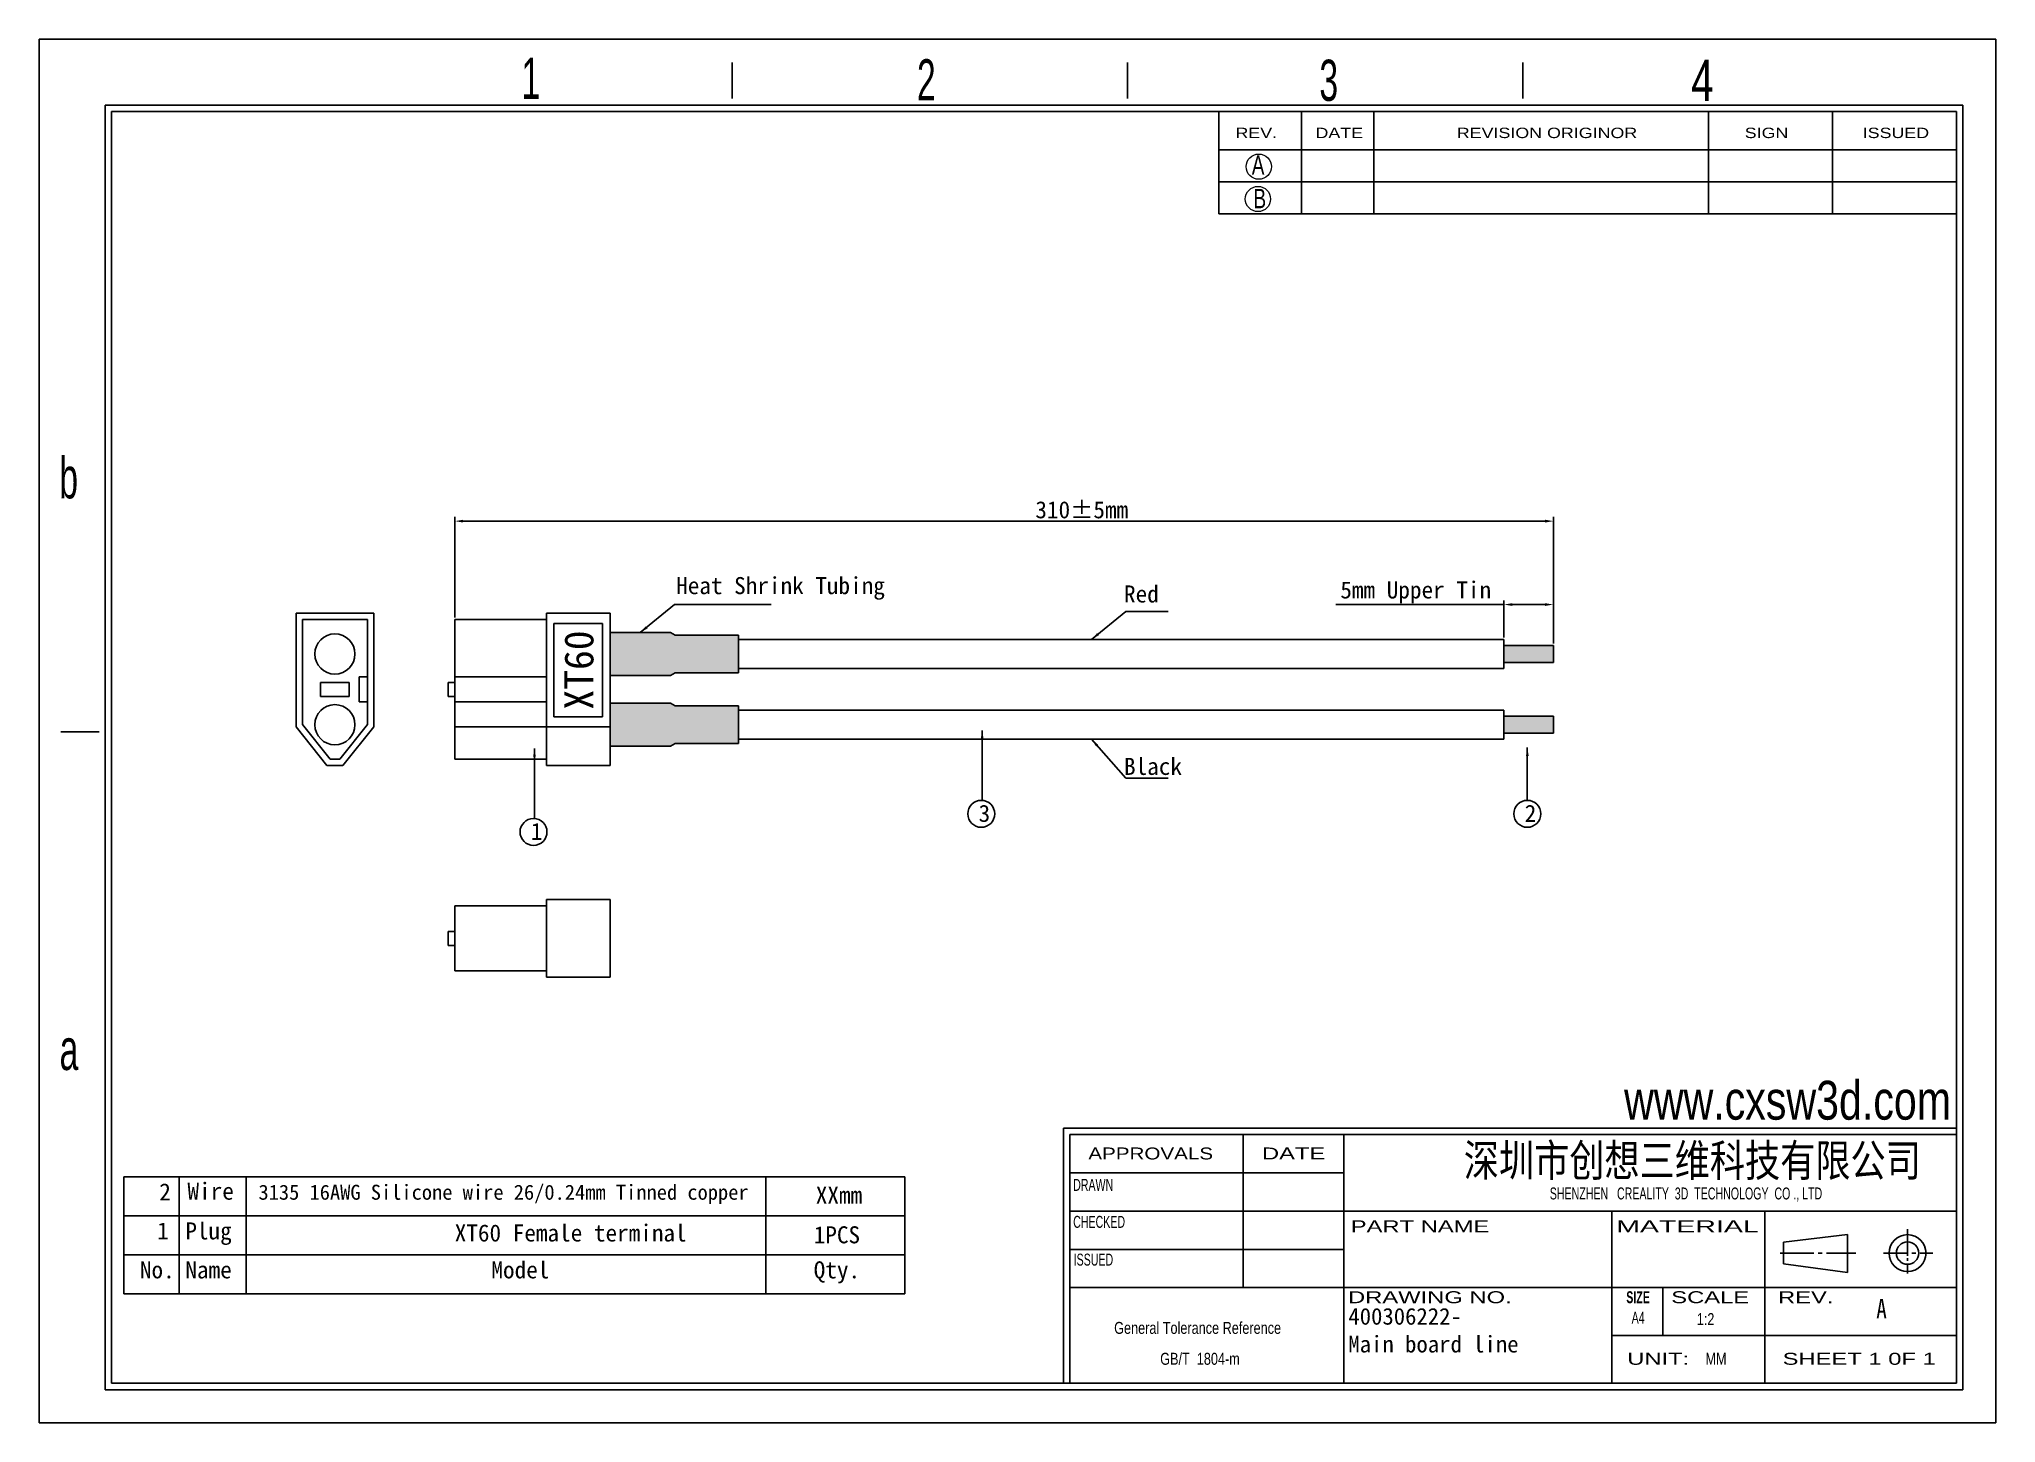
# Model space of a CAD drawing. Header units: millimetres. Extents: x 5347 to 5933, y -3042 to -2627.
import ezdxf

# ---------------------------------------------------------------- set-up
doc = ezdxf.new("R2010")
doc.units = ezdxf.units.MM
doc.header["$LTSCALE"] = 0.4
doc.layers.add('SLD-0', color=179, linetype='Continuous')
doc.styles.add('SLDTEXTSTYLE0', font='arial.ttf', dxfattribs={"width": 0.7584})
doc.styles.add('SLDTEXTSTYLE1', font='arial.ttf', dxfattribs={"width": 0.63516})
doc.styles.add('SLDTEXTSTYLE2', font='Gothic.ttf', dxfattribs={"width": 0.7304})
doc.styles.add('SLDTEXTSTYLE3', font='Gothic.ttf', dxfattribs={"width": 0.61171})
doc.styles.add('SLDTEXTSTYLE4', font='arialbd.ttf', dxfattribs={"width": 0.63516})
doc.styles.add('SLDTEXTSTYLE5', font='arial.ttf', dxfattribs={"width": 1.422})
doc.styles.add('SLDTEXTSTYLE6', font='arial.ttf', dxfattribs={"width": 1.2324})
doc.styles.add('SLDTEXTSTYLE7', font='arial.ttf', dxfattribs={"width": 1.7064})
doc.styles.add('SLDTEXTSTYLE8', font='', dxfattribs={"width": 0.8, "bigfont": 'bigfont'})
doc.styles.add('SLDTEXTSTYLE9', font='', dxfattribs={"width": 0.8})
doc.styles.get("Standard").update_dxf_attribs({"font": ''})
doc.styles.get('SLDTEXTSTYLE8').set_extended_font_data('宋体', bold=True)
doc.styles.get('SLDTEXTSTYLE9').set_extended_font_data('宋体')
doc.styles.get('Standard').set_extended_font_data('SimSun')
doc.dimstyles.new('ISO-25', dxfattribs={"dimtxt": 4, "dimasz": 2.5, "dimexe": 1.25, "dimexo": 0.625, "dimtad": 1, "dimdsep": 46, "dimtxsty": 'Standard', "dimcen": 4, "dimadec": 0, "dimazin": 0, "dimtfac": 1, "dimtmove": 0, "dimatfit": 3, "dimfxl": 1, "dimarcsym": 0})

# ---------------------------------------------------------------- blocks, each defined once
blk = doc.blocks.new('*D1')
at = {"color": 0, "lineweight": -2}
for p, q in [((5471.5, -2800.17), (5471.5, -2770.07)), ((5474, -2771.32), (5798.35, -2771.32)), ((5800.85, -2807.95), (5800.85, -2770.07))]:
    blk.add_line(p, q, dxfattribs=at)
at = {"color": 0}
for points in [[(5474, -2770.9), (5474, -2771.74), (5471.5, -2771.32)], [(5798.35, -2771.74), (5798.35, -2770.9), (5800.85, -2771.32)]]:
    blk.add_solid(points, dxfattribs=at)
at = {"layer": 'Defpoints', "color": 0}
for p in [(5800.85, -2771.32), (5471.5, -2800.8), (5800.85, -2808.58)]:
    blk.add_point(p, dxfattribs=at)
at = {"color": 0, "insert": (5659.46, -2767.95), "char_height": 4, "attachment_point": 5}
blk.add_mtext('{\\H1.278x;310%%P5mm}', dxfattribs=at)
blk = doc.blocks.new('*D2')
at = {"color": 0, "lineweight": -2}
for p, q in [((5786.01, -2796.32), (5735.65, -2796.32)), ((5786.01, -2806.15), (5786.01, -2795.07)), ((5798.35, -2796.32), (5788.51, -2796.32)), ((5800.85, -2807.95), (5800.85, -2795.07))]:
    blk.add_line(p, q, dxfattribs=at)
at = {"color": 0}
for points in [[(5788.51, -2795.91), (5788.51, -2796.74), (5786.01, -2796.32)], [(5798.35, -2795.91), (5798.35, -2796.74), (5800.85, -2796.32)]]:
    blk.add_solid(points, dxfattribs=at)
at = {"layer": 'Defpoints', "color": 0}
for p in [(5786.01, -2796.32), (5786.01, -2806.77), (5800.85, -2808.58)]:
    blk.add_point(p, dxfattribs=at)
at = {"color": 0, "insert": (5759.58, -2792.67), "char_height": 4, "attachment_point": 5}
blk.add_mtext('{\\H1.278x;5mm Upper Tin}', dxfattribs=at)
blk = doc.blocks.new('SW_NOTE_0')
at = {"layer": 'SLD-0', "color": 0, "char_height": 3.5853, "attachment_point": 2, "style": 'SLDTEXTSTYLE0'}
for s, insert in [('General Tolerance Reference ', (26.04, 4.62)), (' GB/T  1804-m', (26.22, -4.64))]:
    blk.add_mtext(s, dxfattribs=dict(at, insert=insert))

msp = doc.modelspace()

# ---------------------------------------------------------------- hatches: boundary and pattern name
for points in [[(5518.072, -2804.711), (5518.072, -2817.575), (5536.193, -2817.575), (5537.553, -2816.788), (5556.586, -2816.788), (5556.586, -2816.362), (5556.586, -2805.924), (5556.586, -2805.498), (5537.553, -2805.498), (5536.193, -2804.711)], [(5800.847, -2813.709), (5800.847, -2811.143), (5800.847, -2808.576), (5786.008, -2808.576), (5786.008, -2813.709)], [(5556.586, -2837.556), (5556.586, -2837.983), (5537.553, -2837.983), (5536.193, -2838.769), (5518.072, -2838.769), (5518.072, -2825.906), (5536.193, -2825.906), (5537.553, -2826.693), (5556.586, -2826.693), (5556.586, -2827.119)], [(5800.847, -2834.904), (5800.847, -2832.338), (5800.847, -2829.771), (5786.008, -2829.771), (5786.008, -2834.904)]]:
    msp.add_hatch(color=256).paths.add_polyline_path(points)

# ---------------------------------------------------------------- linework, layer by layer
for p, q in [((5537.392, -2796.323), (5566.345, -2796.323)), ((5447.211, -2798.892), (5423.926, -2798.892)), ((5423.926, -2798.892), (5423.926, -2832.946)), ((5445.311, -2800.792), (5425.826, -2800.792)), ((5425.826, -2800.792), (5425.826, -2832.282)), ((5445.311, -2832.282), (5445.311, -2800.792)), ((5447.211, -2832.946), (5447.211, -2798.892)), ((5471.502, -2842.683), (5471.502, -2800.798)), ((5498.974, -2800.798), (5471.502, -2800.798)), ((5498.974, -2798.892), (5518.072, -2798.892)), ((5498.974, -2798.892), (5498.974, -2844.588)), ((5501.247, -2829.986), (5501.247, -2802.044)), ((5501.247, -2802.044), (5515.8, -2802.044)), ((5515.8, -2802.044), (5515.8, -2829.986)), ((5518.072, -2798.892), (5518.072, -2844.588)), ((5672.659, -2798.384), (5685.365, -2798.384)), ((5518.072, -2804.711), (5536.193, -2804.711)), ((5537.553, -2805.498), (5536.193, -2804.711)), ((5537.553, -2805.498), (5556.586, -2805.498)), ((5556.586, -2805.498), (5556.586, -2805.924)), ((5556.586, -2816.362), (5556.586, -2805.924)), ((5786.008, -2808.576), (5800.847, -2808.576)), ((5800.847, -2808.576), (5800.847, -2811.143)), ((5786.008, -2813.709), (5800.847, -2813.709)), ((5800.847, -2813.709), (5800.847, -2811.143)), ((5435.568, -2819.643), (5431.301, -2819.643)), ((5431.301, -2819.643), (5431.301, -2821.74)), ((5435.568, -2819.643), (5439.836, -2819.643)), ((5439.836, -2819.643), (5439.836, -2821.74)), ((5445.311, -2818.015), (5442.816, -2818.015)), ((5442.816, -2818.015), (5442.816, -2825.466)), ((5471.502, -2819.643), (5469.491, -2819.643)), ((5469.491, -2819.643), (5469.491, -2821.74)), ((5471.502, -2818.015), (5498.974, -2818.015)), ((5518.072, -2817.575), (5536.193, -2817.575)), ((5537.553, -2816.788), (5536.193, -2817.575)), ((5537.553, -2816.788), (5556.586, -2816.788)), ((5556.586, -2816.788), (5556.586, -2816.362)), ((5431.301, -2823.837), (5431.301, -2821.74)), ((5435.568, -2823.837), (5431.301, -2823.837)), ((5435.568, -2823.837), (5439.836, -2823.837)), ((5439.836, -2823.837), (5439.836, -2821.74)), ((5442.816, -2825.466), (5445.311, -2825.466)), ((5469.491, -2823.837), (5469.491, -2821.74)), ((5471.502, -2823.837), (5469.491, -2823.837)), ((5471.502, -2825.466), (5498.974, -2825.466)), ((5518.072, -2825.906), (5536.193, -2825.906)), ((5537.553, -2826.693), (5536.193, -2825.906)), ((5537.553, -2826.693), (5556.586, -2826.693)), ((5556.586, -2826.693), (5556.586, -2827.119)), ((5556.586, -2827.119), (5556.586, -2837.556)), ((5423.926, -2832.946), (5433.194, -2844.588)), ((5425.826, -2832.282), (5434.11, -2842.688)), ((5445.311, -2832.282), (5437.027, -2842.688)), ((5447.211, -2832.946), (5437.943, -2844.588)), ((5518.072, -2832.946), (5471.502, -2832.946)), ((5515.8, -2829.986), (5501.247, -2829.986)), ((5556.586, -2827.967), (5786.008, -2827.967)), ((5786.008, -2827.967), (5786.008, -2836.708)), ((5786.008, -2829.771), (5800.847, -2829.771)), ((5800.847, -2829.771), (5800.847, -2832.338)), ((5800.847, -2834.904), (5800.847, -2832.338)), ((5518.072, -2838.769), (5536.193, -2838.769)), ((5537.553, -2837.983), (5536.193, -2838.769)), ((5537.553, -2837.983), (5556.586, -2837.983)), ((5556.586, -2836.708), (5786.008, -2836.708)), ((5556.586, -2837.983), (5556.586, -2837.556)), ((5786.008, -2834.904), (5800.847, -2834.904)), ((5433.194, -2844.588), (5437.943, -2844.588)), ((5434.11, -2842.688), (5437.027, -2842.688)), ((5498.974, -2842.683), (5471.502, -2842.683)), ((5518.072, -2844.588), (5498.974, -2844.588)), ((5672.659, -2848.39), (5685.365, -2848.39)), ((5498.974, -2884.742), (5518.072, -2884.742)), ((5498.974, -2884.742), (5498.974, -2908.027)), ((5518.072, -2884.742), (5518.072, -2908.027)), ((5471.502, -2906.127), (5471.502, -2886.642)), ((5471.502, -2886.642), (5498.974, -2886.642)), ((5471.502, -2894.287), (5469.491, -2894.287)), ((5469.491, -2894.287), (5469.491, -2896.384)), ((5469.491, -2898.481), (5469.491, -2896.384)), ((5471.502, -2898.481), (5469.491, -2898.481)), ((5498.974, -2906.127), (5471.502, -2906.127)), ((5518.072, -2908.027), (5498.974, -2908.027)), ((5606.453, -2967.891), (5372.286, -2967.891)), ((5372.286, -2967.891), (5372.286, -3002.934)), ((5388.846, -2967.891), (5388.846, -3002.934)), ((5408.969, -2967.891), (5408.969, -3002.934)), ((5564.782, -2967.891), (5564.782, -3002.934)), ((5606.453, -3002.934), (5606.453, -2967.891)), ((5606.453, -2979.572), (5372.286, -2979.572)), ((5606.453, -2991.253), (5372.286, -2991.253)), ((5606.453, -3002.934), (5372.286, -3002.934))]:
    msp.add_line(p, q)
at = {"color": 1}
for p, q in [((5556.586, -2806.772), (5786.008, -2806.772)), ((5786.008, -2806.772), (5786.008, -2815.514)), ((5556.586, -2815.514), (5786.008, -2815.514))]:
    msp.add_line(p, q, dxfattribs=at)
for centre, radius in [((5435.568, -2811.143), 6.02), ((5435.568, -2832.338), 6.02), ((5629.322, -2859.05), 4.036), ((5793.034, -2859.05), 4.036), ((5495.114, -2864.464), 4.036)]:
    msp.add_circle(centre, radius)
at = {"layer": 'SLD-0'}
for p, q in [((5346.907, -2626.844), (5933.496, -2626.844)), ((5346.907, -3041.604), (5346.907, -2626.844)), ((5933.496, -2626.844), (5933.496, -3041.604)), ((5368.632, -3029.754), (5368.632, -2648.57)), ((5368.632, -2648.57), (5921.645, -2648.57)), ((5847.317, -2648.57), (5847.317, -2679.164)), ((5884.481, -2648.57), (5884.481, -2679.164)), ((5921.645, -2648.57), (5921.645, -3029.754)), ((5921.645, -3029.754), (5368.632, -3029.754)), ((5933.496, -3041.604), (5346.907, -3041.604))]:
    msp.add_line(p, q, dxfattribs=at)
at = {"layer": 'SLD-0', "color": 6, "linetype": 'Continuous'}
for p, q in [((5554.685, -2644.62), (5554.685, -2633.853)), ((5673.188, -2644.62), (5673.188, -2633.853)), ((5791.69, -2644.62), (5791.69, -2633.853)), ((5366.657, -3031.729), (5366.657, -2646.595)), ((5366.657, -2646.595), (5923.62, -2646.595)), ((5923.62, -2646.595), (5923.62, -3031.729)), ((5364.892, -2834.486), (5353.419, -2834.486)), ((5923.62, -3031.729), (5366.657, -3031.729))]:
    msp.add_line(p, q, dxfattribs=at)
at = {"layer": 'SLD-0', "color": 179, "linetype": 'Continuous'}
for p, q in [((5700.6, -2648.57), (5700.6, -2679.164)), ((5725.383, -2648.57), (5725.383, -2679.164)), ((5747.055, -2648.57), (5747.055, -2679.164)), ((5700.6, -2660.043), (5921.645, -2660.043)), ((5700.6, -2669.603), (5921.645, -2669.603)), ((5700.6, -2679.164), (5921.645, -2679.164)), ((5921.645, -2953.267), (5653.942, -2953.267)), ((5653.942, -2953.267), (5653.942, -3029.754)), ((5921.645, -2955.179), (5655.855, -2955.179)), ((5655.855, -2955.179), (5655.855, -3029.754)), ((5707.844, -2955.179), (5707.844, -3001.071)), ((5738.078, -2955.179), (5738.078, -3029.754)), ((5738.078, -2966.652), (5655.855, -2966.652)), ((5921.645, -2978.125), (5655.855, -2978.125)), ((5818.389, -2978.125), (5818.389, -3029.754)), ((5864.281, -3029.754), (5864.281, -2978.125)), ((5869.793, -2987.484), (5889.059, -2985.115)), ((5889.059, -2996.499), (5889.059, -2985.115)), ((5907.021, -2991.493), (5907.021, -2983.559)), ((5738.078, -2989.598), (5655.855, -2989.598)), ((5868.854, -2990.726), (5878.943, -2990.726)), ((5869.793, -2993.979), (5869.793, -2987.484)), ((5880.204, -2990.726), (5881.465, -2990.726)), ((5882.726, -2990.726), (5891.554, -2990.726)), ((5907.021, -2990.726), (5899.819, -2990.726)), ((5908.282, -2990.726), (5909.544, -2990.726)), ((5910.805, -2990.726), (5914.588, -2990.726)), ((5869.793, -2993.979), (5889.059, -2996.499)), ((5907.021, -2992.259), (5907.021, -2993.026)), ((5907.021, -2993.792), (5907.021, -2996.858)), ((5921.645, -3001.071), (5655.855, -3001.071)), ((5833.686, -3001.071), (5833.686, -3015.413)), ((5818.389, -3015.413), (5921.645, -3015.413))]:
    msp.add_line(p, q, dxfattribs=at)
at = {"layer": 'SLD-0', "lineweight": 18}
for centre in [(5712.527, -2665.064), (5712.281, -2674.762)]:
    msp.add_circle(centre, 3.789, dxfattribs=at)
at = {"layer": 'SLD-0', "color": 179, "linetype": 'Continuous'}
for radius in [5.543, 3.338]:
    msp.add_circle((5907.021, -2990.726), radius, dxfattribs=at)

# ---------------------------------------------------------------- block references
at = {"layer": 'SLD-0', "color": 179}
msp.add_blockref('SW_NOTE_0', (5668.158, -3015.97), dxfattribs=at)

# ---------------------------------------------------------------- texts
for s, insert, char_height, width, attachment_point in [('Heat Shrink Tubing', (5537.872, -2788.093), 5.11056, 73.56498, 1), ('Red', (5672.127, -2790.593), 5.1106, 51.31906, 1), ('Black', (5672.127, -2847.472), 5.1106, 51.31906, 7), ('3', (5628.532, -2856.346), 5.111, 51.31906, 1), ('2', (5792.244, -2856.346), 5.111, 51.31906, 1), ('1', (5494.324, -2861.76), 5.111, 51.31906, 1), ('2', (5382.918, -2969.825), 5.111, 51.31906, 1), ('Wire', (5391.37, -2969.601), 5.1106, 51.31906, 1), ('3135 16AWG Silicone wire 26/0.24mm Tinned copper', (5412.66, -2970.223), 4.5, 186.07538, 1), ('XXmm', (5579.728, -2970.775), 5.1106, 51.31906, 1), ('1', (5382.296, -2981.506), 5.111, 51.31906, 1), ('Plug', (5390.748, -2981.506), 5.1106, 51.31906, 1), ('XT60 Female terminal', (5471.489, -2982.128), 5.11056, 74.75746, 1), ('1PCS', (5579.106, -2982.68), 5.1106, 51.31906, 1), ('No.', (5377.123, -2993.187), 5.1106, 51.31906, 1), ('Name', (5390.748, -2993.187), 5.1106, 51.31906, 1), ('Model', (5482.483, -2993.187), 5.1106, 51.31906, 1), ('Qty.', (5579.106, -2993.187), 5.1106, 51.31906, 1), ('400306222-\\PMain board line', (5739.391, -3007.17), 5, 77.52325, 1)]:
    msp.add_mtext(s, dxfattribs=dict(insert=insert, char_height=char_height, width=width, attachment_point=attachment_point))
at = {"insert": (5504.341, -2827.822), "char_height": 8.7318, "width": 149.36925, "attachment_point": 1, "rotation": 90}
msp.add_mtext('XT60', dxfattribs=at)
at = {"layer": 'SLD-0'}
for s, insert, char_height, attachment_point, style in [('1', (5491.505, -2632.394), 12.344, 1, 'SLDTEXTSTYLE3'), ('2', (5610.059, -2632.881), 12.344, 1, 'SLDTEXTSTYLE3'), ('3', (5730.696, -2633.005), 12.344, 1, 'SLDTEXTSTYLE3'), ('4', (5842.164, -2633.018), 12.344, 1, 'SLDTEXTSTYLE2'), ('A', (5710.438, -2661.687), 5.807, 1, 'SLDTEXTSTYLE2'), ('B', (5710.946, -2671.717), 5.807, 1, 'SLDTEXTSTYLE2'), ('b', (5352.952, -2752.153), 12.344, 1, 'SLDTEXTSTYLE3'), ('a', (5353.042, -2923.489), 12.344, 1, 'SLDTEXTSTYLE3'), ('深圳市创想三维科技有限公司', (5842.496, -2958.113), 9.65616, 2, 'SLDTEXTSTYLE8'), ('A', (5897.639, -3004.484), 5.821, 1, 'SLDTEXTSTYLE9')]:
    msp.add_mtext(s, dxfattribs=dict(at, insert=insert, char_height=char_height, attachment_point=attachment_point, style=style))
at = {"layer": 'SLD-0', "color": 179}
for s, insert, char_height, attachment_point, style in [('REV.', (5705.54, -2653.391), 3.1073, 1, 'SLDTEXTSTYLE6'), ('DATE', (5729.536, -2653.391), 3.1073, 1, 'SLDTEXTSTYLE6'), ('REVISION ORIGINOR', (5771.899, -2653.391), 3.10727, 1, 'SLDTEXTSTYLE6'), ('SIGN', (5858.215, -2653.391), 3.1073, 1, 'SLDTEXTSTYLE6'), ('ISSUED', (5893.579, -2653.391), 3.1073, 1, 'SLDTEXTSTYLE6'), ('APPROVALS', (5680.136, -2959.066), 3.5853, 2, 'SLDTEXTSTYLE6'), ('DATE', (5722.982, -2959.066), 3.5853, 2, 'SLDTEXTSTYLE5'), ('DRAWN', (5662.89, -2968.486), 3.5853, 2, 'SLDTEXTSTYLE1'), ('SHENZHEN   CREALITY  3D  TECHNOLOGY  CO ., LTD', (5840.603, -2971.054), 3.58531, 2, 'SLDTEXTSTYLE1'), ('CHECKED', (5664.674, -2979.562), 3.5853, 2, 'SLDTEXTSTYLE1'), ('PART NAME', (5760.871, -2980.901), 3.5853, 2, 'SLDTEXTSTYLE5'), ('MATERIAL', (5841.043, -2980.901), 3.5853, 2, 'SLDTEXTSTYLE7'), ('ISSUED', (5662.957, -2990.883), 3.5853, 2, 'SLDTEXTSTYLE1'), ('DRAWING NO.', (5763.819, -3002.149), 3.58531, 2, 'SLDTEXTSTYLE5'), ('SIZE', (5826.24, -3002.149), 3.5853, 2, 'SLDTEXTSTYLE4'), ('SCALE', (5847.86, -3002.149), 3.5853, 2, 'SLDTEXTSTYLE5'), ('REV.', (5876.503, -3002.149), 3.5853, 2, 'SLDTEXTSTYLE5'), ('A4', (5826.262, -3008.285), 3.5853, 2, 'SLDTEXTSTYLE1'), ('1:2', (5846.476, -3008.701), 3.5853, 2, 'SLDTEXTSTYLE0'), ('UNIT:', (5832.28, -3020.61), 3.5853, 2, 'SLDTEXTSTYLE5'), ('MM', (5849.604, -3020.61), 3.5853, 2, 'SLDTEXTSTYLE0'), ('SHEET 1 0F 1', (5892.523, -3020.61), 3.58531, 2, 'SLDTEXTSTYLE5')]:
    msp.add_mtext(s, dxfattribs=dict(at, insert=insert, char_height=char_height, attachment_point=attachment_point, style=style))
at = {"layer": 'SLD-0', "color": 5, "insert": (5822.06, -2939.079), "char_height": 11.64167, "attachment_point": 1, "style": 'SLDTEXTSTYLE0'}
msp.add_mtext('www.cxsw3d.com', dxfattribs=at)

# ---------------------------------------------------------------- dimensions: what is measured, and where the dimension line sits
dim = msp.add_linear_dim(base=(5800.847, -2771.319), p1=(5471.502, -2800.798), p2=(5800.847, -2808.576), text='{\\H1.278x;310%%P5mm}', dimstyle='ISO-25')
dim.commit()
dim.dimension.update_dxf_attribs({"geometry": '*D1', "text_midpoint": (5659.46, -2771.319), "dimtype": 160})
dim = msp.add_linear_dim(base=(5786.008, -2796.323), p1=(5800.847, -2808.576), p2=(5786.008, -2806.772), text='{\\H1.278x;5mm Upper Tin}', dimstyle='ISO-25')
dim.commit()
dim.dimension.update_dxf_attribs({"geometry": '*D2', "text_midpoint": (5759.58, -2792.674)})

# ---------------------------------------------------------------- leaders
for points in [[(5527.132, -2804.711), (5537.392, -2796.323)], [(5662.399, -2806.772), (5672.659, -2798.384)], [(5629.609, -2834.039), (5629.609, -2855.024)], [(5662.399, -2836.708), (5672.659, -2848.39)], [(5495.4, -2839.453), (5495.4, -2860.438)], [(5793.034, -2839.194), (5793.034, -2855.014)]]:
    msp.add_leader(points, dimstyle='ISO-25', override={"dimgap": 0.625, "dimtad": 0})

doc.saveas('drawing.dxf')
